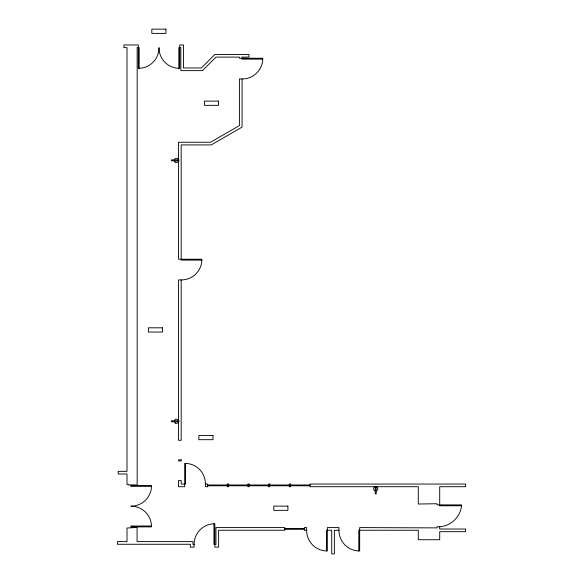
<?xml version="1.0" encoding="UTF-8"?>
<svg xmlns="http://www.w3.org/2000/svg" width="583" height="583" viewBox="0 0 583 583"><rect width="100%" height="100%" fill="white"/><g stroke="black" fill="none" stroke-linecap="round" stroke-linejoin="round"><path stroke-width="0.87" d="M178.828 68.32L178.828 47.631L180.839 47.631L180.839 70.623L202.469 70.623L215.987 57.112L239.409 57.112L239.409 58.256L262.758 58.256L262.758 59.123L242.069 59.123L242.069 57.112L248.963 57.112L248.963 54.452L214.887 54.452L201.368 67.963L183.499 67.963L183.499 44.971L179.695 44.971L179.695 68.328L178.828 68.328A20.441 20.441 0 0 1 158.999 47.631A20.441 20.441 0 0 1 139.169 68.313L138.309 68.328L138.309 44.971L123.88 44.971L123.88 47.631L127.007 47.631L127.007 471.334L118.218 471.334L118.218 473.994L127.007 473.994L127.007 484.342L128.158 484.342L128.158 484.918L137.158 484.918L137.158 47.631L139.169 47.631L139.169 68.32M262.751 59.123A20.441 20.441 0 0 1 242.069 78.953L239.409 78.953L239.409 125.585L210.536 142.252L178.522 142.252L178.522 259.231L201.878 259.231L201.878 260.091A20.441 20.441 0 0 1 181.182 279.92L178.522 279.92L178.522 440.296L181.182 440.296L181.182 279.92M171.249 159.888L179.047 159.888M171.249 160.828L179.047 160.828M201.871 260.091L181.182 260.091L181.182 144.912L211.25 144.912L242.069 127.116L242.069 78.953M171.249 420.802L179.047 420.802M171.249 421.742L179.047 421.742M185.569 463.361L184.702 463.361L184.702 486.71L178.522 486.71L178.522 480.53L181.182 480.53L181.182 484.05L185.569 484.05L185.569 463.368A20.441 20.441 0 0 1 205.398 484.05L205.398 486.71L207.694 486.71L207.694 484.05L205.398 484.05M207.694 484.99L227.239 484.99M228.39 484.99L247.935 484.99M249.087 484.99L268.625 484.99M269.776 484.99L289.321 484.99M290.472 484.99L310.018 484.99M207.694 485.777L227.239 485.777M228.39 485.777L247.935 485.777M249.087 485.777L268.625 485.777M269.776 485.777L289.321 485.777M290.472 485.777L310.018 485.777M151.5 486.353L130.818 486.353L130.818 485.493L151.507 485.493L151.507 486.353A20.441 20.441 0 0 1 130.818 506.182A20.441 20.441 0 0 1 151.5 526.012L151.507 526.879L130.818 526.879L130.818 526.012L151.5 526.012M461.539 505.767L439.706 505.767L439.706 486.71L465.591 486.71L465.591 484.05L310.018 484.05L310.018 486.71L418.295 486.71L418.295 504.025L437.046 503.741L437.046 504.893L461.547 504.907L461.547 505.767A23.611 23.611 0 0 1 439.706 526.733L437.046 526.733L437.046 527.885L359.667 527.593L359.667 550.95L358.8 550.95A20.441 20.441 0 0 1 338.971 530.253L338.971 527.593L327.333 527.593L327.333 550.95L326.465 550.95A20.441 20.441 0 0 1 306.636 530.253L306.636 527.593L304.341 527.593L304.341 530.253L306.636 530.253M213.946 523.789L214.814 523.789L214.814 547.138L218.618 547.138L218.618 530.253L284.796 530.253L284.796 527.593L215.958 527.593L215.958 544.478L213.946 544.478L213.946 523.796A20.441 20.441 0 0 0 194.117 544.478L194.117 547.138L190.306 547.138L190.306 544.267L117.409 544.267L117.409 541.607L127.007 541.607L127.007 528.023L137.063 527.455L137.063 541.607L192.966 541.607L192.966 544.478L194.117 544.478M284.796 528.526L304.341 528.526M284.796 529.32L304.341 529.32M338.971 530.253L334.372 530.253L334.372 553.85L331.712 553.85L331.712 530.253L326.465 530.253L326.465 550.942M439.706 526.733L439.706 529.036L465.591 529.036L465.591 531.689L439.706 531.689L439.706 539.72L418.295 539.72L418.295 530.253L358.8 530.253L358.8 550.942M376.188 486.193L376.188 493.99M375.248 486.193L375.248 493.99M165.944 29.15L151.82 29.15L151.82 33.384L165.944 33.384L165.944 29.15M218.538 101.107L204.414 101.107L204.414 105.341L218.538 105.341L218.538 101.107M162.489 327.814L148.374 327.814L148.374 332.055L162.489 332.055L162.489 327.814M212.992 435.457L198.869 435.457L198.869 439.691L212.992 439.691L212.992 435.457M181.182 459.841L178.522 459.841L178.522 460.985L181.182 460.985L181.182 459.841M228.39 484.05L227.239 484.05L227.239 486.71L228.39 486.71L228.39 484.05M249.087 484.05L247.935 484.05L247.935 486.71L249.087 486.71L249.087 484.05M269.776 484.05L268.625 484.05L268.625 486.71L269.776 486.71L269.776 484.05M290.472 484.05L289.321 484.05L289.321 486.71L290.472 486.71L290.472 484.05M287.907 506.11L273.791 506.11L273.791 510.344L287.907 510.344L287.907 506.11M175.199 162.089A2.113 2.113 0 0 0 178.515 160.551A2.113 2.113 0 0 0 175.527 158.445A2.113 2.113 0 0 0 175.199 162.089M374.665 490.653A2.113 2.113 0 0 0 377.828 488.824A2.113 2.113 0 0 0 374.665 486.994A2.113 2.113 0 0 0 374.665 490.653M175.359 423.098A2.113 2.113 0 0 0 178.522 421.269A2.113 2.113 0 0 0 175.359 419.439A2.113 2.113 0 0 0 175.359 423.098"/></g></svg>
